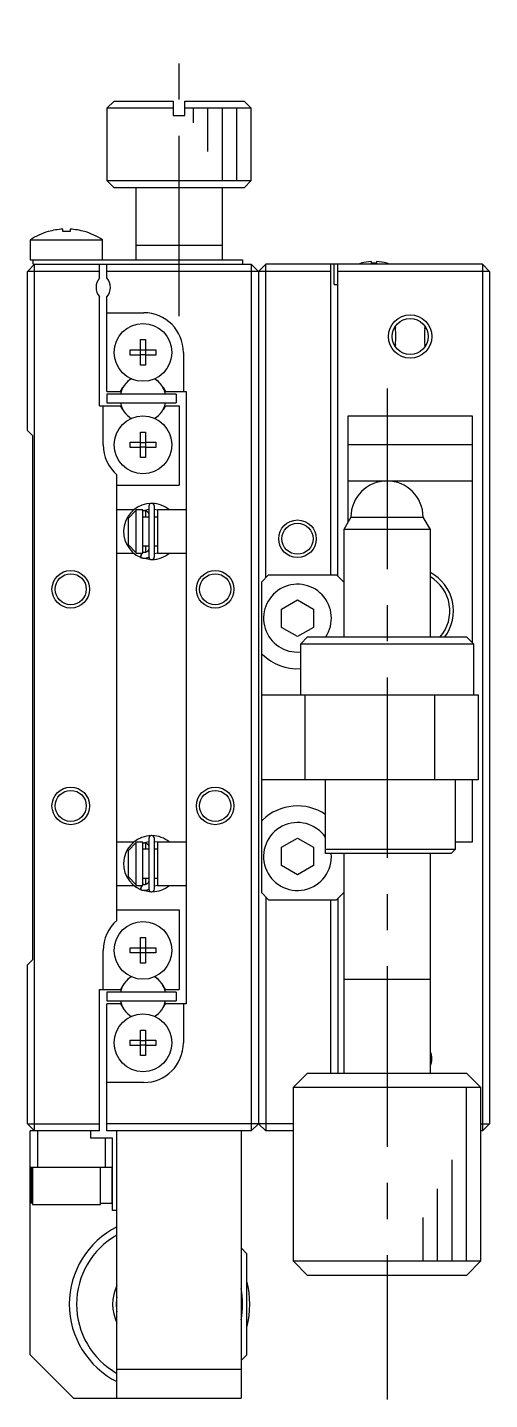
# Model space of a CAD drawing. Extents: x 45 to 384, y 9 to 263.
# Drawn here: x 45.4 to 77.4, y 105.3 to 200.3 of the extents above; entities that cross this region are included whole.
import ezdxf

# ---------------------------------------------------------------- set-up
doc = ezdxf.new("R2010")
doc.units = 0
doc.header["$LTSCALE"] = 10
doc.linetypes.add('CENTER', pattern=[2, 1.25, -0.25, 0.25, -0.25])
doc.layers.get('0').update_dxf_attribs({"linetype": 'CONTINUOUS'})
doc.layers.add('CENTER', color=1, linetype='CENTER')

msp = doc.modelspace()

# ---------------------------------------------------------------- linework, layer by layer
at = {"color": 7, "linetype": 'CONTINUOUS'}
for p, q in [((51.424477, 195.151821), (50.924477, 194.651821)), ((51.424477, 195.151821), (55.524477, 195.151821)), ((55.524477, 195.151821), (55.524477, 194.151821)), ((56.324477, 195.151821), (60.424477, 195.151821)), ((56.324477, 194.151821), (56.324477, 195.151821)), ((60.924477, 194.651821), (60.424477, 195.151821)), ((55.524477, 194.651821), (50.924477, 194.651821)), ((50.924477, 194.651821), (50.924477, 189.651821)), ((55.524477, 194.151821), (56.324477, 194.151821)), ((60.924477, 194.651821), (56.324477, 194.651821)), ((60.924477, 189.651821), (60.924477, 194.651821)), ((50.924477, 189.651821), (60.924477, 189.651821)), ((50.924477, 189.651821), (51.424477, 189.151821)), ((60.424477, 189.151821), (51.424477, 189.151821)), ((52.924477, 189.151821), (52.924477, 184.151821)), ((58.924477, 184.151821), (58.924477, 189.151821)), ((60.424477, 189.151821), (60.924477, 189.651821)), ((47.864477, 186.114402), (47.864477, 186.286774)), ((48.384477, 186.286774), (48.384477, 186.114402)), ((45.624477, 185.543478), (50.624477, 185.543478)), ((45.624477, 185.543478), (45.624477, 184.151821)), ((46.865888, 186.114402), (46.862544, 186.121257)), ((48.384477, 186.114402), (47.864477, 186.114402)), ((49.38641, 186.121257), (49.383067, 186.114402)), ((50.624477, 184.151821), (50.624477, 185.543478)), ((58.924477, 185.151821), (52.924477, 185.151821)), ((45.924477, 183.851821), (45.424477, 183.351821)), ((45.424477, 172.351821), (45.424477, 183.351821)), ((50.424477, 183.351821), (45.424477, 183.351821)), ((45.624477, 184.151821), (60.324477, 184.151821)), ((45.824477, 183.851821), (45.824477, 184.151821)), ((45.824477, 183.851821), (60.924477, 183.851821)), ((45.924477, 123.851821), (45.924477, 183.851821)), ((50.424477, 182.913259), (50.424477, 183.851821)), ((50.924477, 182.913259), (50.924477, 183.851821)), ((66.424477, 183.351821), (50.924477, 183.351821)), ((60.324477, 184.151821), (60.324477, 183.851821)), ((61.424477, 183.351821), (60.924477, 183.851821)), ((60.924477, 183.851821), (60.924477, 123.851821)), ((61.424477, 183.351821), (61.924477, 183.851821)), ((61.424477, 183.351821), (61.424477, 124.351821)), ((76.924477, 183.851821), (61.924477, 183.851821)), ((61.924477, 162.151821), (61.924477, 183.851821)), ((66.424477, 162.351821), (66.424477, 183.851821)), ((66.674477, 182.451821), (66.674477, 183.851821)), ((66.924477, 162.251821), (66.924477, 183.851821)), ((77.424477, 183.351821), (66.924477, 183.351821)), ((68.538116, 183.921343), (68.535861, 183.925965)), ((69.244477, 183.921343), (69.244477, 184.04168)), ((69.604477, 183.921343), (69.244477, 183.921343)), ((69.604477, 184.04168), (69.604477, 183.921343)), ((70.313093, 183.925965), (70.310839, 183.921343)), ((77.424477, 183.351821), (76.924477, 183.851821)), ((76.924477, 183.851821), (76.924477, 123.851821)), ((77.424477, 183.351821), (77.424477, 124.351821)), ((66.674477, 182.451821), (66.924477, 182.451821)), ((50.424477, 174.051821), (50.424477, 181.590383)), ((50.924477, 175.051821), (50.924477, 181.590383)), ((50.924477, 180.501821), (53.474477, 180.501821)), ((53.244477, 178.638182), (53.604477, 178.638182)), ((53.244477, 177.931821), (53.244477, 178.638182)), ((53.604477, 178.638182), (53.604477, 177.931821)), ((70.880447, 179.539207), (70.906527, 179.425348)), ((72.937817, 179.396887), (72.968508, 179.539207)), ((52.538116, 177.571821), (52.538116, 177.931821)), ((52.538116, 177.931821), (53.244477, 177.931821)), ((53.254849, 177.921449), (53.244477, 177.931821)), ((53.254849, 177.921449), (53.594105, 177.921449)), ((53.254849, 177.582193), (53.254849, 177.921449)), ((53.594105, 177.921449), (53.604477, 177.931821)), ((53.594105, 177.921449), (53.594105, 177.582193)), ((53.604477, 177.931821), (54.310839, 177.931821)), ((54.310839, 177.931821), (54.310839, 177.571821)), ((56.224477, 177.751821), (56.224477, 175.051821)), ((70.911137, 178.306755), (70.880447, 178.164435)), ((72.968508, 178.164435), (72.942428, 178.278294)), ((53.244477, 177.571821), (52.538116, 177.571821)), ((53.254849, 177.582193), (53.244477, 177.571821)), ((53.244477, 176.865459), (53.244477, 177.571821)), ((53.604477, 176.865459), (53.244477, 176.865459)), ((53.594105, 177.582193), (53.254849, 177.582193)), ((53.594105, 177.582193), (53.604477, 177.571821)), ((53.604477, 177.571821), (53.604477, 176.865459)), ((54.310839, 177.571821), (53.604477, 177.571821)), ((50.924477, 175.051821), (51.873672, 175.051821)), ((55.724477, 174.851821), (50.924477, 174.851821)), ((50.924477, 174.851821), (50.924477, 174.251821)), ((51.873672, 175.051821), (52.023838, 175.311916)), ((54.825117, 175.311916), (54.975283, 175.051821)), ((54.975283, 175.051821), (56.424477, 175.051821)), ((55.724477, 174.851821), (55.724477, 174.251821)), ((56.424477, 175.051821), (56.424477, 132.651821)), ((50.424477, 174.051821), (51.873672, 174.051821)), ((50.674477, 171.351821), (50.674477, 174.051821)), ((50.924477, 174.251821), (55.724477, 174.251821)), ((52.023838, 173.791726), (51.873672, 174.051821)), ((54.975283, 174.051821), (54.825117, 173.791726)), ((54.975283, 174.051821), (55.924477, 174.051821)), ((55.924477, 174.051821), (55.924477, 168.551821)), ((67.624477, 173.351821), (76.224477, 173.351821)), ((67.624477, 166.005411), (67.624477, 173.351821)), ((76.224477, 173.351821), (76.224477, 157.651821)), ((45.424477, 172.351821), (45.774477, 172.001821)), ((45.774477, 172.001821), (45.774477, 135.701821)), ((53.244477, 172.238182), (53.604477, 172.238182)), ((53.244477, 171.531821), (53.244477, 172.238182)), ((53.604477, 172.238182), (53.604477, 171.531821)), ((52.538116, 171.171821), (52.538116, 171.531821)), ((52.538116, 171.531821), (53.244477, 171.531821)), ((53.244477, 171.171821), (52.538116, 171.171821)), ((53.254849, 171.521449), (53.244477, 171.531821)), ((53.254849, 171.182193), (53.244477, 171.171821)), ((53.244477, 170.465459), (53.244477, 171.171821)), ((53.254849, 171.521449), (53.594105, 171.521449)), ((53.254849, 171.182193), (53.254849, 171.521449)), ((53.594105, 171.182193), (53.254849, 171.182193)), ((53.594105, 171.521449), (53.604477, 171.531821)), ((53.594105, 171.521449), (53.594105, 171.182193)), ((53.594105, 171.182193), (53.604477, 171.171821)), ((53.604477, 171.531821), (54.310839, 171.531821)), ((54.310839, 171.171821), (53.604477, 171.171821)), ((53.604477, 171.171821), (53.604477, 170.465459)), ((54.310839, 171.531821), (54.310839, 171.171821)), ((76.224477, 171.351821), (67.624477, 171.351821)), ((53.604477, 170.465459), (53.244477, 170.465459)), ((51.624477, 138.430883), (51.624477, 169.272759)), ((51.624477, 168.551821), (55.924477, 168.551821)), ((67.624477, 168.851821), (76.224477, 168.851821)), ((52.788232, 166.851821), (51.624477, 166.851821)), ((52.424477, 166.268336), (52.924477, 166.797504)), ((52.424477, 164.435306), (52.424477, 166.268336)), ((53.424477, 166.851821), (52.924477, 166.851821)), ((52.924477, 166.851821), (52.924477, 163.851821)), ((53.260391, 167.139402), (53.242399, 167.131602)), ((53.254639, 167.13604), (53.25129, 167.135484)), ((53.316832, 167.161642), (53.259946, 167.140261)), ((53.413182, 166.781626), (53.427727, 166.787392)), ((53.424319, 166.787031), (53.829435, 166.89551)), ((53.424477, 163.851821), (53.424477, 166.851821)), ((53.829477, 166.351821), (53.424477, 166.351821)), ((53.427727, 166.787392), (53.441988, 166.792208)), ((53.441988, 166.792208), (53.456481, 166.796293)), ((53.456481, 166.796293), (53.471167, 166.799636)), ((53.471167, 166.799636), (53.486009, 166.802227)), ((53.486009, 166.802227), (53.500967, 166.804057)), ((53.500967, 166.804057), (53.516004, 166.805121)), ((53.516004, 166.805121), (53.531078, 166.805416)), ((53.531078, 166.805416), (53.546149, 166.804939)), ((53.546149, 166.804939), (53.561179, 166.803692)), ((53.561179, 166.803692), (53.576127, 166.80168)), ((53.576127, 166.80168), (53.590954, 166.798906)), ((53.590954, 166.798906), (53.60562, 166.79538)), ((53.60562, 166.79538), (53.620088, 166.791112)), ((53.620088, 166.791112), (53.634319, 166.786114)), ((53.624477, 166.351821), (53.624477, 166.790005)), ((53.634319, 166.786114), (53.648276, 166.780401)), ((53.648276, 166.780401), (53.661925, 166.773988)), ((53.661925, 166.773988), (53.675231, 166.766895)), ((53.675231, 166.766895), (53.68816, 166.75914)), ((53.68816, 166.75914), (53.70068, 166.750747)), ((53.70068, 166.750747), (53.712761, 166.741738)), ((53.712761, 166.741738), (53.724374, 166.732137)), ((53.724374, 166.732137), (53.735491, 166.72197)), ((53.735491, 166.72197), (53.746086, 166.711265)), ((53.746086, 166.711265), (53.756134, 166.700049)), ((53.756134, 166.700049), (53.765613, 166.688352)), ((53.765613, 166.688352), (53.774501, 166.676204)), ((53.774501, 166.676204), (53.782777, 166.663635)), ((53.782777, 166.663635), (53.790425, 166.650678)), ((53.790425, 166.650678), (53.797427, 166.637363)), ((53.797427, 166.637363), (53.803768, 166.623724)), ((53.803768, 166.623724), (53.809435, 166.609795)), ((53.809435, 166.609795), (53.814415, 166.595608)), ((53.814415, 166.595608), (53.818698, 166.581199)), ((53.818698, 166.581199), (53.822275, 166.5666)), ((53.822275, 166.5666), (53.825139, 166.551848)), ((53.825139, 166.551848), (53.827284, 166.536977)), ((53.827284, 166.536977), (53.828706, 166.522021)), ((53.828706, 166.522021), (53.829402, 166.507016)), ((53.829402, 166.507016), (53.829477, 166.500322)), ((53.829477, 167.101821), (53.829477, 163.601821)), ((54.219477, 163.601821), (54.219477, 167.101821)), ((54.424477, 166.351821), (54.219477, 166.351821)), ((54.219533, 166.895187), (54.424724, 166.85519)), ((54.424477, 166.851821), (54.424477, 163.851821)), ((56.424477, 166.851821), (54.424477, 166.851821)), ((54.424724, 166.85519), (54.436911, 166.851907)), ((67.824477, 166.351821), (67.324477, 165.485795)), ((67.824477, 166.351821), (72.824477, 166.351821)), ((73.324477, 165.485795), (72.824477, 166.351821)), ((67.324477, 165.485795), (67.324477, 158.051821)), ((73.324477, 165.485795), (67.324477, 165.485795)), ((73.324477, 158.051821), (73.324477, 165.485795)), ((52.924477, 163.906138), (52.424477, 164.435306)), ((53.424477, 164.351821), (53.829477, 164.351821)), ((53.624477, 163.913626), (53.624477, 164.351821)), ((54.219477, 164.351821), (54.424477, 164.351821)), ((51.624477, 163.851821), (52.787862, 163.851821)), ((52.924477, 163.851821), (53.424477, 163.851821)), ((53.230786, 163.577191), (53.25166, 163.56801)), ((53.25108, 163.568202), (53.318781, 163.791621)), ((53.256561, 163.579369), (53.256357, 163.573824)), ((53.256357, 163.573824), (53.256686, 163.569403)), ((53.257297, 163.586), (53.256561, 163.579369)), ((53.256686, 163.569403), (53.257177, 163.567171)), ((53.257177, 163.567171), (53.259217, 163.563804)), ((53.258561, 163.593673), (53.257297, 163.586)), ((53.260344, 163.602338), (53.258561, 163.593673)), ((53.259217, 163.563804), (53.259946, 163.563381)), ((53.259946, 163.563381), (53.290113, 163.551327)), ((53.262634, 163.611937), (53.260344, 163.602338)), ((53.265415, 163.622405), (53.262634, 163.611937)), ((53.26867, 163.633674), (53.265415, 163.622405)), ((53.272376, 163.645667), (53.26867, 163.633674)), ((53.276509, 163.658307), (53.272376, 163.645667)), ((53.281042, 163.671507), (53.276509, 163.658307)), ((53.285944, 163.685181), (53.281042, 163.671507)), ((53.291183, 163.699238), (53.285944, 163.685181)), ((53.290113, 163.551327), (53.322533, 163.540168)), ((53.296724, 163.713584), (53.291183, 163.699238)), ((53.30253, 163.728123), (53.296724, 163.713584)), ((53.308562, 163.74276), (53.30253, 163.728123)), ((53.314781, 163.757396), (53.308562, 163.74276)), ((53.30943, 163.544125), (53.996885, 163.408165)), ((53.321144, 163.771934), (53.314781, 163.757396)), ((53.318781, 163.791621), (53.348972, 163.851822)), ((53.32761, 163.786278), (53.321144, 163.771934)), ((53.322533, 163.540168), (53.35546, 163.530645)), ((53.334135, 163.800332), (53.32761, 163.786278)), ((53.340677, 163.814003), (53.334135, 163.800332)), ((53.347191, 163.827199), (53.340677, 163.814003)), ((53.353635, 163.839833), (53.347191, 163.827199)), ((53.359965, 163.851821), (53.353635, 163.839833)), ((53.35546, 163.530645), (53.388811, 163.522782)), ((53.388811, 163.522782), (53.422506, 163.516597)), ((53.416952, 163.919374), (53.398838, 163.927183)), ((53.421503, 163.918609), (53.413182, 163.922016)), ((53.435682, 163.913464), (53.421503, 163.918609)), ((53.422506, 163.516597), (53.45646, 163.512104)), ((53.450105, 163.909048), (53.435682, 163.913464)), ((53.464734, 163.905373), (53.450105, 163.909048)), ((53.45646, 163.512104), (53.490593, 163.509315)), ((53.479532, 163.902449), (53.464734, 163.905373)), ((53.494457, 163.900286), (53.479532, 163.902449)), ((53.490593, 163.509315), (53.524819, 163.508235)), ((53.509472, 163.898888), (53.494457, 163.900286)), ((53.524536, 163.898259), (53.509472, 163.898888)), ((53.53961, 163.898401), (53.524536, 163.898259)), ((53.524819, 163.508235), (53.559055, 163.508868)), ((53.554653, 163.899313), (53.53961, 163.898401)), ((53.569627, 163.900991), (53.554653, 163.899313)), ((53.559055, 163.508868), (53.593218, 163.51121)), ((53.584491, 163.90343), (53.569627, 163.900991)), ((53.599206, 163.906622), (53.584491, 163.90343)), ((53.593218, 163.51121), (53.627224, 163.515257)), ((53.613737, 163.910557), (53.599206, 163.906622)), ((53.628043, 163.915223), (53.613737, 163.910557)), ((53.627224, 163.515257), (53.66099, 163.520999)), ((53.642091, 163.920607), (53.628043, 163.915223)), ((53.655844, 163.926692), (53.642091, 163.920607)), ((53.669268, 163.933461), (53.655844, 163.926692)), ((53.66099, 163.520999), (53.694434, 163.528422)), ((53.68233, 163.940895), (53.669268, 163.933461)), ((53.695, 163.948973), (53.68233, 163.940895)), ((53.694434, 163.528422), (53.727474, 163.537507)), ((53.707245, 163.957674), (53.695, 163.948973)), ((53.719039, 163.966972), (53.707245, 163.957674)), ((53.730352, 163.976845), (53.719039, 163.966972)), ((53.727474, 163.537507), (53.760029, 163.548234)), ((53.741159, 163.987266), (53.730352, 163.976845)), ((53.751434, 163.998207), (53.741159, 163.987266)), ((53.761156, 164.009642), (53.751434, 163.998207)), ((53.760029, 163.548234), (53.792019, 163.560576)), ((53.770301, 164.021541), (53.761156, 164.009642)), ((53.77885, 164.033874), (53.770301, 164.021541)), ((53.786783, 164.046611), (53.77885, 164.033874)), ((53.794083, 164.059722), (53.786783, 164.046611)), ((53.792019, 163.560576), (53.823366, 163.574504)), ((53.800734, 164.073174), (53.794083, 164.059722)), ((53.806722, 164.086934), (53.800734, 164.073174)), ((53.812032, 164.100971), (53.806722, 164.086934)), ((53.816655, 164.11525), (53.812032, 164.100971)), ((53.820579, 164.129739), (53.816655, 164.11525)), ((53.823797, 164.144402), (53.820579, 164.129739)), ((53.823366, 163.574504), (53.831025, 163.578196)), ((53.8263, 164.159206), (53.823797, 164.144402)), ((53.828084, 164.174115), (53.8263, 164.159206)), ((53.829143, 164.189095), (53.828084, 164.174115)), ((53.829477, 164.20332), (53.829143, 164.189095)), ((54.436067, 163.85069), (54.219501, 163.808139)), ((54.424477, 163.851821), (56.424477, 163.851821)), ((62.124477, 162.351821), (61.624477, 161.851821)), ((61.624477, 161.851821), (61.624477, 140.351821)), ((62.124477, 162.351821), (66.824477, 162.351821)), ((67.324477, 161.851821), (66.824477, 162.351821)), ((63.024477, 159.986906), (64.124477, 160.621991)), ((64.124477, 160.621991), (65.224477, 159.986906)), ((63.024477, 158.716736), (63.024477, 159.986906)), ((65.224477, 159.986906), (65.224477, 158.716736)), ((64.124477, 158.08165), (63.024477, 158.716736)), ((65.224477, 158.716736), (64.124477, 158.08165)), ((64.824477, 158.051821), (64.324477, 157.551821)), ((64.824477, 158.051821), (75.824477, 158.051821)), ((76.324477, 157.551821), (75.824477, 158.051821)), ((61.693656, 156.833665), (61.624477, 156.804293)), ((76.324477, 157.551821), (64.324477, 157.551821)), ((64.324477, 157.551821), (64.324477, 154.051821)), ((76.324477, 154.051821), (76.324477, 157.551821)), ((61.624477, 154.051821), (76.624477, 154.051821)), ((64.624477, 154.051821), (64.624477, 148.151821)), ((73.624477, 148.151821), (73.624477, 154.051821)), ((76.624477, 154.051821), (76.624477, 148.151821)), ((76.624477, 148.151821), (61.624477, 148.151821)), ((66.074477, 143.051821), (66.074477, 148.151821)), ((75.074477, 143.351821), (75.074477, 148.151821)), ((76.224477, 148.151821), (76.224477, 143.851821)), ((61.624477, 145.399349), (61.693656, 145.369976)), ((52.788232, 143.851821), (51.624477, 143.851821)), ((52.424477, 143.268336), (52.924477, 143.797504)), ((53.424477, 143.851821), (52.924477, 143.851821)), ((52.924477, 143.851821), (52.924477, 140.851821)), ((53.260391, 144.139402), (53.242399, 144.131602)), ((53.254639, 144.13604), (53.25129, 144.135484)), ((53.316832, 144.161642), (53.259946, 144.140261)), ((53.413182, 143.781626), (53.427727, 143.787392)), ((53.424319, 143.787031), (53.829435, 143.89551)), ((53.424477, 140.851821), (53.424477, 143.851821)), ((53.427727, 143.787392), (53.441988, 143.792208)), ((53.441988, 143.792208), (53.456481, 143.796293)), ((53.456481, 143.796293), (53.471167, 143.799636)), ((53.471167, 143.799636), (53.486009, 143.802227)), ((53.486009, 143.802227), (53.500967, 143.804057)), ((53.500967, 143.804057), (53.516004, 143.805121)), ((53.516004, 143.805121), (53.531078, 143.805416)), ((53.531078, 143.805416), (53.546149, 143.804939)), ((53.546149, 143.804939), (53.561179, 143.803692)), ((53.561179, 143.803692), (53.576127, 143.80168)), ((53.576127, 143.80168), (53.590954, 143.798906)), ((53.590954, 143.798906), (53.60562, 143.79538)), ((53.60562, 143.79538), (53.620088, 143.791112)), ((53.620088, 143.791112), (53.634319, 143.786114)), ((53.624477, 143.351821), (53.624477, 143.790005)), ((53.634319, 143.786114), (53.648276, 143.780401)), ((53.648276, 143.780401), (53.661925, 143.773988)), ((53.661925, 143.773988), (53.675231, 143.766895)), ((53.675231, 143.766895), (53.68816, 143.75914)), ((53.68816, 143.75914), (53.70068, 143.750747)), ((53.70068, 143.750747), (53.712761, 143.741738)), ((53.712761, 143.741738), (53.724374, 143.732137)), ((53.724374, 143.732137), (53.735491, 143.72197)), ((53.735491, 143.72197), (53.746086, 143.711265)), ((53.746086, 143.711265), (53.756134, 143.700049)), ((53.756134, 143.700049), (53.765613, 143.688352)), ((53.765613, 143.688352), (53.774501, 143.676204)), ((53.774501, 143.676204), (53.782777, 143.663635)), ((53.782777, 143.663635), (53.790425, 143.650678)), ((53.790425, 143.650678), (53.797427, 143.637363)), ((53.797427, 143.637363), (53.803768, 143.623724)), ((53.803768, 143.623724), (53.809435, 143.609795)), ((53.809435, 143.609795), (53.814415, 143.595608)), ((53.814415, 143.595608), (53.818698, 143.581199)), ((53.818698, 143.581199), (53.822275, 143.5666)), ((53.822275, 143.5666), (53.825139, 143.551848)), ((53.825139, 143.551848), (53.827284, 143.536977)), ((53.827284, 143.536977), (53.828706, 143.522021)), ((53.828706, 143.522021), (53.829402, 143.507016)), ((53.829402, 143.507016), (53.829477, 143.500322)), ((53.829477, 144.101821), (53.829477, 140.601821)), ((54.219477, 140.601821), (54.219477, 144.101821)), ((54.219533, 143.895187), (54.424724, 143.85519)), ((54.424477, 143.851821), (54.424477, 140.851821)), ((56.424477, 143.851821), (54.424477, 143.851821)), ((54.424724, 143.85519), (54.436911, 143.851907)), ((63.024477, 143.486906), (64.124477, 144.121991)), ((63.024477, 142.216736), (63.024477, 143.486906)), ((64.124477, 144.121991), (65.224477, 143.486906)), ((65.224477, 143.486906), (65.224477, 142.216736)), ((76.224477, 143.851821), (75.074477, 143.851821)), ((52.424477, 141.435306), (52.424477, 143.268336)), ((53.829477, 143.351821), (53.424477, 143.351821)), ((54.424477, 143.351821), (54.219477, 143.351821)), ((66.074477, 143.351821), (75.074477, 143.351821)), ((74.774477, 143.051821), (66.074477, 143.051821)), ((67.324477, 143.051821), (67.324477, 127.851821)), ((73.324477, 127.851821), (73.324477, 143.051821)), ((74.774477, 143.051821), (75.074477, 143.351821)), ((64.124477, 141.58165), (63.024477, 142.216736)), ((65.224477, 142.216736), (64.124477, 141.58165)), ((51.624477, 140.851821), (52.787862, 140.851821)), ((52.924477, 140.906138), (52.424477, 141.435306)), ((52.924477, 140.851821), (53.424477, 140.851821)), ((53.25108, 140.568202), (53.318781, 140.791621)), ((53.260344, 140.602338), (53.258561, 140.593673)), ((53.262634, 140.611937), (53.260344, 140.602338)), ((53.265415, 140.622405), (53.262634, 140.611937)), ((53.26867, 140.633674), (53.265415, 140.622405)), ((53.272376, 140.645667), (53.26867, 140.633674)), ((53.276509, 140.658307), (53.272376, 140.645667)), ((53.281042, 140.671507), (53.276509, 140.658307)), ((53.285944, 140.685181), (53.281042, 140.671507)), ((53.291183, 140.699238), (53.285944, 140.685181)), ((53.296724, 140.713584), (53.291183, 140.699238)), ((53.30253, 140.728123), (53.296724, 140.713584)), ((53.308562, 140.74276), (53.30253, 140.728123)), ((53.314781, 140.757396), (53.308562, 140.74276)), ((53.321144, 140.771934), (53.314781, 140.757396)), ((53.318781, 140.791621), (53.348972, 140.851822)), ((53.32761, 140.786278), (53.321144, 140.771934)), ((53.334135, 140.800332), (53.32761, 140.786278)), ((53.340677, 140.814003), (53.334135, 140.800332)), ((53.347191, 140.827199), (53.340677, 140.814003)), ((53.353635, 140.839833), (53.347191, 140.827199)), ((53.359965, 140.851821), (53.353635, 140.839833)), ((53.416952, 140.919374), (53.398838, 140.927183)), ((53.421503, 140.918609), (53.413182, 140.922016)), ((53.435682, 140.913464), (53.421503, 140.918609)), ((53.424477, 141.351821), (53.829477, 141.351821)), ((53.450105, 140.909048), (53.435682, 140.913464)), ((53.464734, 140.905373), (53.450105, 140.909048)), ((53.479532, 140.902449), (53.464734, 140.905373)), ((53.494457, 140.900286), (53.479532, 140.902449)), ((53.509472, 140.898888), (53.494457, 140.900286)), ((53.524536, 140.898259), (53.509472, 140.898888)), ((53.53961, 140.898401), (53.524536, 140.898259)), ((53.554653, 140.899313), (53.53961, 140.898401)), ((53.569627, 140.900991), (53.554653, 140.899313)), ((53.584491, 140.90343), (53.569627, 140.900991)), ((53.599206, 140.906622), (53.584491, 140.90343)), ((53.613737, 140.910557), (53.599206, 140.906622)), ((53.628043, 140.915223), (53.613737, 140.910557)), ((53.624477, 140.913626), (53.624477, 141.351821)), ((53.642091, 140.920607), (53.628043, 140.915223)), ((53.655844, 140.926692), (53.642091, 140.920607)), ((53.669268, 140.933461), (53.655844, 140.926692)), ((53.68233, 140.940895), (53.669268, 140.933461)), ((53.695, 140.948973), (53.68233, 140.940895)), ((53.707245, 140.957674), (53.695, 140.948973)), ((53.719039, 140.966972), (53.707245, 140.957674)), ((53.730352, 140.976845), (53.719039, 140.966972)), ((53.741159, 140.987266), (53.730352, 140.976845)), ((53.751434, 140.998207), (53.741159, 140.987266)), ((53.761156, 141.009642), (53.751434, 140.998207)), ((53.770301, 141.021541), (53.761156, 141.009642)), ((53.77885, 141.033874), (53.770301, 141.021541)), ((53.786783, 141.046611), (53.77885, 141.033874)), ((53.794083, 141.059722), (53.786783, 141.046611)), ((53.800734, 141.073174), (53.794083, 141.059722)), ((53.806722, 141.086934), (53.800734, 141.073174)), ((53.812032, 141.100971), (53.806722, 141.086934)), ((53.816655, 141.11525), (53.812032, 141.100971)), ((53.820579, 141.129739), (53.816655, 141.11525)), ((53.823797, 141.144402), (53.820579, 141.129739)), ((53.8263, 141.159206), (53.823797, 141.144402)), ((53.828084, 141.174115), (53.8263, 141.159206)), ((53.829143, 141.189095), (53.828084, 141.174115)), ((53.829477, 141.20332), (53.829143, 141.189095)), ((54.219477, 141.351821), (54.424477, 141.351821)), ((54.436067, 140.85069), (54.219501, 140.808139)), ((54.424477, 140.851821), (56.424477, 140.851821)), ((53.230786, 140.577191), (53.25778, 140.565374)), ((53.256561, 140.579369), (53.256357, 140.573824)), ((53.256357, 140.573824), (53.256686, 140.569403)), ((53.257297, 140.586), (53.256561, 140.579369)), ((53.256686, 140.569403), (53.257177, 140.567171)), ((53.257177, 140.567171), (53.259217, 140.563804)), ((53.258561, 140.593673), (53.257297, 140.586)), ((53.259217, 140.563804), (53.259946, 140.563381)), ((53.259946, 140.563381), (53.290113, 140.551327)), ((53.290113, 140.551327), (53.322533, 140.540168)), ((53.30943, 140.544125), (53.996885, 140.408165)), ((53.322533, 140.540168), (53.35546, 140.530645)), ((53.35546, 140.530645), (53.388811, 140.522782)), ((53.388811, 140.522782), (53.422506, 140.516597)), ((53.422506, 140.516597), (53.45646, 140.512104)), ((53.45646, 140.512104), (53.490593, 140.509315)), ((53.490593, 140.509315), (53.524819, 140.508235)), ((53.524819, 140.508235), (53.559055, 140.508868)), ((53.559055, 140.508868), (53.593218, 140.51121)), ((53.593218, 140.51121), (53.627224, 140.515257)), ((53.627224, 140.515257), (53.66099, 140.520999)), ((53.66099, 140.520999), (53.694434, 140.528422)), ((53.694434, 140.528422), (53.727474, 140.537507)), ((53.727474, 140.537507), (53.760029, 140.548234)), ((53.760029, 140.548234), (53.792019, 140.560576)), ((53.792019, 140.560576), (53.823366, 140.574504)), ((53.823366, 140.574504), (53.831025, 140.578196)), ((61.624477, 140.351821), (62.124477, 139.851821)), ((61.924477, 140.051821), (61.924477, 123.851821)), ((62.124477, 139.851821), (66.824477, 139.851821)), ((66.424477, 127.851821), (66.424477, 139.851821)), ((66.824477, 139.851821), (67.324477, 140.351821)), ((66.924477, 139.951821), (66.924477, 127.851821)), ((51.624477, 139.151821), (55.924477, 139.151821)), ((55.924477, 139.151821), (55.924477, 133.651821)), ((53.244477, 137.238182), (53.604477, 137.238182)), ((53.244477, 136.531821), (53.244477, 137.238182)), ((53.604477, 137.238182), (53.604477, 136.531821)), ((50.674477, 133.651821), (50.674477, 136.351821)), ((52.538116, 136.171821), (52.538116, 136.531821)), ((52.538116, 136.531821), (53.244477, 136.531821)), ((53.244477, 136.171821), (52.538116, 136.171821)), ((53.254849, 136.521449), (53.244477, 136.531821)), ((53.254849, 136.182193), (53.244477, 136.171821)), ((53.244477, 135.465459), (53.244477, 136.171821)), ((53.254849, 136.521449), (53.594105, 136.521449)), ((53.254849, 136.182193), (53.254849, 136.521449)), ((53.594105, 136.182193), (53.254849, 136.182193)), ((53.594105, 136.521449), (53.604477, 136.531821)), ((53.594105, 136.521449), (53.594105, 136.182193)), ((53.594105, 136.182193), (53.604477, 136.171821)), ((53.604477, 136.531821), (54.310839, 136.531821)), ((54.310839, 136.171821), (53.604477, 136.171821)), ((53.604477, 136.171821), (53.604477, 135.465459)), ((54.310839, 136.531821), (54.310839, 136.171821)), ((45.774477, 135.701821), (45.424477, 135.351821)), ((45.424477, 124.351821), (45.424477, 135.351821)), ((53.604477, 135.465459), (53.244477, 135.465459)), ((67.324472, 134.351821), (73.324482, 134.351821)), ((50.424477, 133.651821), (51.873672, 133.651821)), ((50.424477, 123.851821), (50.424477, 133.651821)), ((55.724477, 133.451821), (50.924477, 133.451821)), ((50.924477, 133.451821), (50.924477, 132.851821)), ((52.023838, 133.911916), (51.873672, 133.651821)), ((54.975283, 133.651821), (54.825117, 133.911916)), ((54.975283, 133.651821), (55.924477, 133.651821)), ((55.724477, 133.451821), (55.724477, 132.851821)), ((50.924477, 132.851821), (55.724477, 132.851821)), ((51.873672, 132.651821), (50.924477, 132.651821)), ((50.924477, 123.851821), (50.924477, 132.651821)), ((51.873672, 132.651821), (52.023838, 132.391726)), ((54.825117, 132.391726), (54.975283, 132.651821)), ((56.424477, 132.651821), (54.975283, 132.651821)), ((56.224477, 132.651821), (56.224477, 129.951821)), ((53.244477, 130.838182), (53.604477, 130.838182)), ((53.244477, 130.131821), (53.244477, 130.838182)), ((53.604477, 130.838182), (53.604477, 130.131821)), ((52.538116, 130.131821), (53.244477, 130.131821)), ((52.538116, 129.771821), (52.538116, 130.131821)), ((53.244477, 129.771821), (52.538116, 129.771821)), ((53.254849, 130.121449), (53.244477, 130.131821)), ((53.254849, 129.782193), (53.244477, 129.771821)), ((53.244477, 129.065459), (53.244477, 129.771821)), ((53.254849, 130.121449), (53.594105, 130.121449)), ((53.254849, 129.782193), (53.254849, 130.121449)), ((53.594105, 129.782193), (53.254849, 129.782193)), ((53.594105, 130.121449), (53.604477, 130.131821)), ((53.594105, 130.121449), (53.594105, 129.782193)), ((53.594105, 129.782193), (53.604477, 129.771821)), ((53.604477, 130.131821), (54.310839, 130.131821)), ((53.604477, 129.771821), (53.604477, 129.065459)), ((54.310839, 129.771821), (53.604477, 129.771821)), ((54.310839, 130.131821), (54.310839, 129.771821)), ((53.604477, 129.065459), (53.244477, 129.065459)), ((64.824477, 127.851821), (63.824477, 126.851821)), ((64.824477, 127.851821), (75.824477, 127.851821)), ((76.824477, 126.851821), (75.824477, 127.851821)), ((53.474477, 127.201821), (50.924477, 127.201821)), ((63.824477, 126.851821), (63.824477, 114.851821)), ((76.824477, 126.851821), (63.824477, 126.851821)), ((76.824477, 114.851821), (76.824477, 126.851821)), ((45.424477, 124.351821), (45.924477, 123.851821)), ((45.424477, 124.351821), (50.424477, 124.351821)), ((50.424477, 123.851821), (45.624477, 123.851821)), ((45.624477, 108.351821), (45.624477, 123.851821)), ((46.124477, 123.851821), (46.124477, 121.351821)), ((49.824477, 123.351821), (49.824477, 123.851821)), ((63.824477, 124.351821), (50.924477, 124.351821)), ((60.924477, 123.851821), (50.924477, 123.851821)), ((51.624477, 105.351821), (51.624477, 123.851821)), ((60.224477, 123.851821), (60.224477, 105.351821)), ((61.424477, 124.351821), (60.924477, 123.851821)), ((61.424477, 124.351821), (61.924477, 123.851821)), ((63.824477, 123.851821), (61.924477, 123.851821)), ((76.824477, 124.351821), (77.424477, 124.351821)), ((76.924477, 123.851821), (76.824477, 123.851821)), ((76.924477, 123.851821), (77.424477, 124.351821)), ((51.324477, 123.351821), (49.824477, 123.351821)), ((50.824477, 121.351821), (50.824477, 123.351821)), ((51.324477, 118.351821), (51.324477, 123.351821)), ((45.624477, 121.351821), (51.324477, 121.351821)), ((45.693656, 121.351821), (45.693656, 118.851821)), ((45.774477, 121.351821), (45.774477, 118.751821)), ((50.474477, 118.751821), (50.474477, 121.351821)), ((51.284214, 118.851821), (51.284214, 121.351821)), ((45.774477, 118.851821), (45.624477, 118.851821)), ((45.774477, 118.751821), (50.474477, 118.751821)), ((50.474477, 118.851821), (51.324477, 118.851821)), ((51.624477, 118.351821), (51.324477, 118.351821)), ((60.624477, 115.351821), (60.224477, 115.751821)), ((60.624477, 108.351821), (60.624477, 115.351821)), ((63.824477, 114.851821), (76.824477, 114.851821)), ((63.824477, 114.851821), (64.824477, 113.851821)), ((75.824477, 113.851821), (76.824477, 114.851821)), ((75.824477, 113.851821), (64.824477, 113.851821)), ((45.624477, 108.351821), (48.624477, 105.351821)), ((60.224477, 107.951821), (60.624477, 108.351821)), ((51.624477, 107.351821), (60.224477, 107.351821)), ((48.624477, 105.351821), (60.224477, 105.351821))]:
    msp.add_line(p, q, dxfattribs=at)
at = {"color": 3, "linetype": 'CONTINUOUS'}
for p, q in [((56.924477, 193.651821), (56.924477, 194.651821)), ((57.924477, 191.651821), (57.924477, 194.651821)), ((58.924477, 189.651821), (58.924477, 194.651821)), ((59.924477, 189.651821), (59.924477, 194.651821)), ((75.824477, 114.851821), (75.824477, 126.851821)), ((74.824477, 114.851821), (74.824477, 121.851821)), ((73.824477, 114.851821), (73.824477, 119.851821)), ((72.824477, 114.851821), (72.824477, 117.851821))]:
    msp.add_line(p, q, dxfattribs=at)
at = {"color": 7, "linetype": 'CONTINUOUS'}
for centre, radius in [((53.424477, 177.751821), 2), ((71.924477, 178.851821), 1.25), ((53.424477, 171.351821), 2), ((64.124477, 164.851821), 1.075), ((48.424477, 161.351821), 1.075), ((58.424477, 161.351821), 1.075), ((48.424477, 146.351821), 1.075), ((58.424477, 146.351821), 1.075), ((53.424477, 136.351821), 2), ((53.424477, 129.951821), 2)]:
    msp.add_circle(centre, radius, dxfattribs=at)
at = {"color": 3, "linetype": 'CONTINUOUS'}
for centre, radius in [((71.924477, 178.851821), 1.5), ((64.124477, 164.851821), 1.3), ((48.424477, 161.351821), 1.3), ((58.424477, 161.351821), 1.3), ((48.424477, 146.351821), 1.3), ((58.424477, 146.351821), 1.3)]:
    msp.add_circle(centre, radius, dxfattribs=at)
at = {"color": 7, "linetype": 'CONTINUOUS'}
for centre, radius, start, end in [((48.124477, 181.801821), 4.492483, 93.317816, 106.26943), ((48.124477, 181.801821), 4.492483, 73.73057, 86.682184), ((48.124477, 181.801821), 4.5, 106.285843, 123.748989), ((48.124477, 181.801821), 4.5, 56.251011, 73.714157), ((69.424477, 180.851821), 3.2, 106.122533, 110.364135), ((69.424477, 180.851821), 3.194933, 93.229709, 106.106712), ((69.424477, 180.851821), 3.194933, 73.893288, 86.770291), ((69.424477, 180.851821), 3.2, 69.635865, 73.877467), ((51.174477, 182.251821), 1, 138.590378, 221.409622), ((50.174477, 182.251821), 1, 318.590378, 41.409622), ((53.474477, 177.751821), 2.75, 0, 90), ((64.804674, 178.840895), 6.129779, 355.00099171, 5.47126593), ((79.04428, 178.862753), 6.129779, 175.00104293, 185.47131716), ((53.424477, 174.55182), 1.5875, 120.433182, 169.10691), ((53.539382, 174.436916), 1.75, 121.881533, 150), ((53.424477, 174.55182), 1.5875, 10.89309, 59.566818), ((53.309572, 174.436916), 1.75, 30, 58.118467), ((53.424477, 174.55182), 1.5875, 190.893016, 239.566737), ((53.424477, 174.55182), 1.5875, 300.433263, 349.106984), ((53.539382, 174.666726), 1.75, 210, 238.118467), ((53.309572, 174.666726), 1.75, 301.881533, 330), ((53.424477, 171.351821), 2.75, 180, 229.114807), ((70.324477, 166.351821), 2.5, 0, 180), ((54.024792, 165.35168), 1.94403, 90.734734, 246.839517), ((54.024477, 167.101821), 0.195, 0, 180), ((54.025557, 165.355656), 1.939975, 50.469098, 89.286231), ((54.024477, 163.601821), 0.195, 180, 0), ((54.02265, 165.356992), 1.949107, 270.724667, 309.426223), ((71.924477, 159.851821), 3, 323.130102, 62.181861), ((64.124477, 159.351821), 2.35, 326.413761, 274.882142), ((71.924477, 159.851821), 2.75, 319.114807, 59.396705), ((64.124477, 159.351821), 3.5, 226.010986, 273.275829), ((64.124477, 142.851821), 3.5, 56.141563, 133.989014), ((64.124477, 142.851821), 2.35, 33.923112, 4.882142), ((54.024792, 142.35168), 1.94403, 90.734734, 246.839517), ((54.024477, 144.101821), 0.195, 0, 180), ((54.025557, 142.355656), 1.939975, 50.469098, 89.286231), ((54.024477, 140.601821), 0.195, 180, 0), ((54.02265, 142.356992), 1.949107, 270.724667, 309.426223), ((53.424477, 136.351821), 2.75, 130.885193, 180), ((53.424477, 133.15182), 1.5875, 120.433182, 169.10691), ((53.539382, 133.036916), 1.75, 121.881533, 150), ((53.424477, 133.15182), 1.5875, 10.89309, 59.566818), ((53.309572, 133.036916), 1.75, 30, 58.118467), ((53.424477, 133.15182), 1.5875, 190.893016, 239.566737), ((53.539382, 133.266726), 1.75, 210, 238.118467), ((53.424477, 133.15182), 1.5875, 300.433263, 349.106984), ((53.309572, 133.266726), 1.75, 301.881533, 330), ((53.474477, 129.951821), 2.75, 270, 0), ((54.324477, 111.851821), 6, 116.743684, 243.256316), ((54.324477, 111.851821), 5.5, 119.400351, 240.599649), ((54.324477, 111.851821), 3, 154.158067, 205.841933), ((54.324477, 111.851821), 6.5, 345.749967, 14.250033), ((54.324477, 111.851821), 6, 349.524686, 10.475314)]:
    msp.add_arc(centre, radius, start, end, dxfattribs=at)
at = {"color": 3, "linetype": 'CONTINUOUS'}
for centre, radius, start, end in [((71.924477, 128.851821), 1.5, 338.96053, 21.03947), ((54.324477, 111.851821), 2.75, 169.057501, 190.942499)]:
    msp.add_arc(centre, radius, start, end, dxfattribs=at)
at = {"layer": 'CENTER', "color": 1, "linetype": 'CENTER'}
for p, q in [((55.924477, 180.251821), (55.924477, 200.251821)), ((70.324477, 175.251821), (70.324477, 105.251821))]:
    msp.add_line(p, q, dxfattribs=at)

doc.saveas('drawing.dxf')
